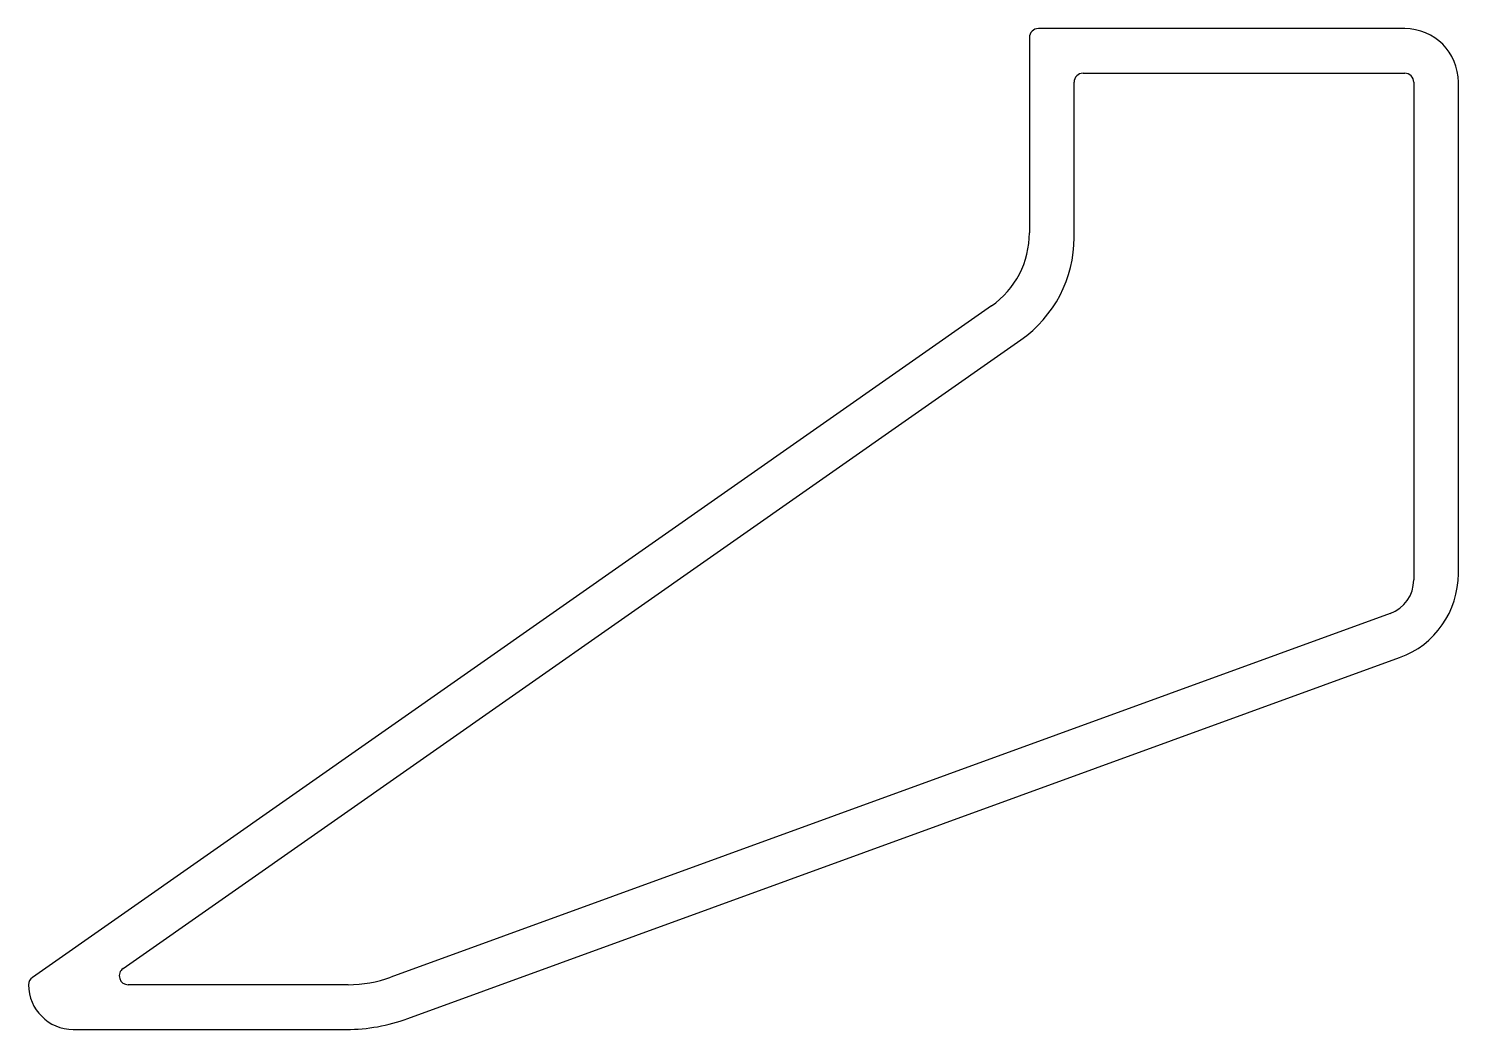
# Model space of a CAD drawing. Extents: x 2.4 to 82.4, y 2.5 to 58.5.
import ezdxf

# ---------------------------------------------------------------- set-up
doc = ezdxf.new("R2010")
doc.units = 0
doc.layers.get('0').update_dxf_attribs({"linetype": 'CONTINUOUS'})

msp = doc.modelspace()

# ---------------------------------------------------------------- linework, layer by layer
for p, q in [((79.447, 58.538), (58.947, 58.538)), ((58.447, 58.038), (58.447, 47.113)), ((61.447, 56.038), (79.447, 56.038)), ((60.947, 46.853), (60.947, 55.538)), ((79.947, 55.538), (79.947, 27.689)), ((82.447, 28.039), (82.447, 55.538)), ((56.315, 43.017), (2.66, 5.448)), ((7.733, 5.948), (57.962, 41.119)), ((78.631, 25.81), (22.722, 5.46)), ((23.66, 3.141), (79.157, 23.341)), ((20.328, 5.038), (8.02, 5.038)), ((4.947, 2.538), (20.239, 2.538))]:
    msp.add_line(p, q)
for centre, radius, start, end in [((58.947, 58.038), 0.5, 90, 180), ((79.447, 55.538), 3, 0, 90), ((61.447, 55.538), 0.5, 90, 180), ((79.447, 55.538), 0.5, 360, 90), ((53.447, 47.113), 5, 305, 0), ((53.947, 46.853), 7, 305, 360), ((77.447, 28.039), 5, 290, 360), ((77.947, 27.689), 2, 290, 0), ((8.02, 5.538), 0.5, 125, 270), ((2.947, 5.038), 0.5, 125, 180), ((4.947, 5.038), 2.5, 180, 270), ((20.328, 12.038), 7, 270, 290), ((20.239, 12.538), 10, 270, 290)]:
    msp.add_arc(centre, radius, start, end)

doc.saveas('drawing.dxf')
